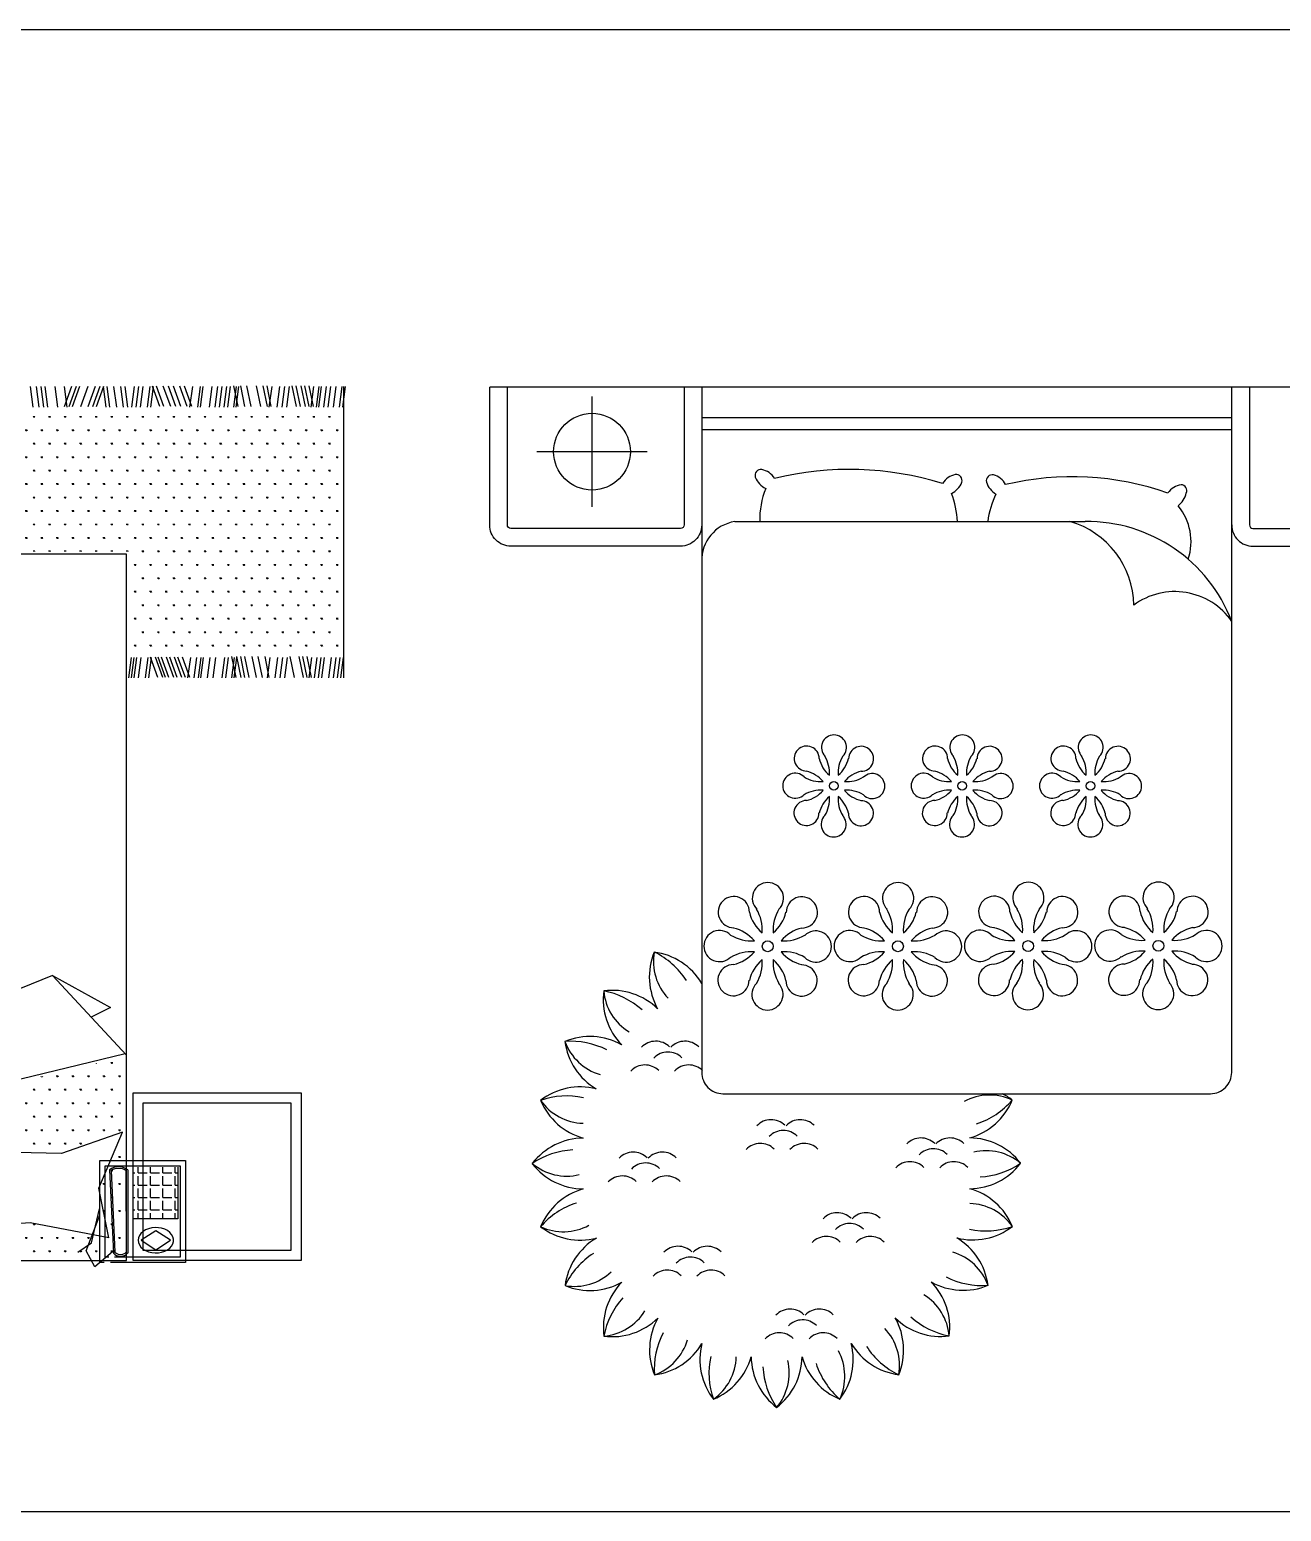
# Model space of a CAD drawing. Header units: millimetres. Extents: x -733 to 20318, y 212 to 20507.
# Drawn here: x 10965 to 14508, y 212 to 4407 of the extents above; entities that cross this region are included whole.
import ezdxf

# ---------------------------------------------------------------- set-up
doc = ezdxf.new("R2010")
doc.units = ezdxf.units.MM
doc.layers.get('0').update_dxf_attribs({"color": 250})
pattern_1 = [(180, (48732.15, 36919.983), (-22, -38.105118), [5.5, -38.5]), (270, (48729.4, 36919.983), (22, -38.105118), [2.75, -73.460235]), (270, (48728.713, 36919.983), (22, -38.105118), [2.2, -74.010235]), (270, (48730.088, 36919.983), (22, -38.105118), [2.2, -74.010235]), (240, (48728.026, 36919.983), (22, -38.105118), [1.76, -42.24]), (300, (48730.776, 36919.983), (44, -2e-08), [1.76, -42.24])]

msp = doc.modelspace()

# ---------------------------------------------------------------- hatches: boundary and pattern name
at = {"true_color": 0x000000}
h = msp.add_hatch(dxfattribs=at)
h.set_pattern_fill('SWAMP', color=18, scale=44, angle=180, style=0)
h.set_pattern_definition(pattern_1)
h.paths.add_polyline_path([(10931.1, 2930), (11246, 2930), (11246, 2634.5), (11853.9, 2634.5), (11853.9, 2637), (11848.5, 3331.3), (10363.8, 3331.3)])
h = msp.add_hatch(dxfattribs=at)
h.set_pattern_fill('SWAMP', color=18, scale=44, angle=180, style=0)
h.set_pattern_definition(pattern_1)
h.paths.add_polyline_path([(10273.3, 1269.4), (10326, 1251.2), (10334, 1249.2), (10444.7, 1274), (10420.1, 1208.4), (10412.5, 1182.6), (10513.3, 1180.4), (10639, 1242), (10632.1, 1287.7), (10908.6, 1232.9), (11050.3, 1226.1), (11226.3, 1285.4), (11226.1, 1284.9), (11227.5, 1285.4), (11194.8, 1208.3), (11160.9, 1125.5), (11170, 1080.8), (11194.3, 977.2), (10984.1, 1025.2), (10906.5, 1025.2), (10842.2, 1020.5), (10687, 943), (10725.6, 1081.5), (10716.3, 1091.1), (10659.8, 1143.6), (10649.2, 1067.1), (10668.7, 956.7), (10431, 1004.6), (10395.3, 1000.2), (10394.4, 1000), (10403.6, 945.2), (10239, 988.6), (10042.5, 952.1), (10054.7, 974.3), (10065.8, 998.2), (9944.1, 1026.4), (9841.9, 976), (9770.5, 938.4), (9770.9, 940.9), (9769.9, 940.5), (9774, 960.3), (9786.5, 1038.9), (9756.8, 1148.4), (9743.1, 1141.6), (9743.1, 922.4), (11235.5, 922.4), (11235.5, 1500)])

# ---------------------------------------------------------------- linework, layer by layer
at = {"color": 18, "true_color": 0x000000}
for p, q in [((-732.8, 4407), (19593.4, 4407)), ((11554.9, 3339.7), (11542.9, 3398.8)), ((11574.6, 3339.7), (11562.6, 3398.8)), ((11592.2, 3339.7), (11580.1, 3398.8)), ((11619.5, 3339.7), (11607.5, 3398.8)), ((11638.2, 3339.7), (11626.1, 3398.8)), ((11649.1, 3339.7), (11637.1, 3398.8)), ((11720.3, 3339.7), (11708.3, 3398.8)), ((11731.3, 3339.7), (11719.2, 3398.8)), ((11745.5, 3339.7), (11733.4, 3398.8)), ((11756.4, 3339.7), (11744.4, 3398.8)), ((11768.5, 3339.7), (11756.4, 3398.8)), ((10966.3, 3396.6), (10974, 3338.6)), ((10983.8, 3396.6), (10991.5, 3338.6)), ((10997, 3396.6), (11004.6, 3338.6)), ((11007.9, 3396.6), (11015.6, 3338.6)), ((11036.4, 3396.6), (11044.1, 3338.6)), ((11062.7, 3396.6), (11070.4, 3338.6)), ((11063.8, 3339.7), (11084.6, 3397.7)), ((11076.9, 3339.7), (11097.7, 3397.7)), ((11086.8, 3339.7), (11107.6, 3397.7)), ((11109.8, 3339.7), (11130.6, 3397.7)), ((11130.6, 3339.7), (11151.4, 3397.7)), ((11143.7, 3339.7), (11164.6, 3397.7)), ((11154.7, 3339.7), (11175.5, 3397.7)), ((11173.3, 3396.6), (11181, 3338.6)), ((11183.2, 3396.6), (11190.8, 3338.6)), ((11202.9, 3396.6), (11210.6, 3338.6)), ((11222.6, 3396.6), (11230.3, 3338.6)), ((11234.6, 3396.6), (11242.3, 3338.6)), ((11261.4, 3396.6), (11253.7, 3338.6)), ((11273.4, 3396.6), (11265.8, 3338.6)), ((11285.5, 3396.6), (11277.8, 3338.6)), ((11305.2, 3396.6), (11297.5, 3338.6)), ((11315.1, 3396.6), (11307.4, 3338.6)), ((11333.7, 3339.7), (11312.9, 3397.7)), ((11344.6, 3339.7), (11323.8, 3397.7)), ((11364.3, 3339.7), (11343.5, 3397.7)), ((11378.6, 3339.7), (11357.8, 3397.7)), ((11392.8, 3339.7), (11372, 3397.7)), ((11411.4, 3339.7), (11390.6, 3397.7)), ((11424.6, 3339.7), (11403.8, 3397.7)), ((11425.7, 3396.6), (11418, 3338.6)), ((11447.6, 3396.6), (11439.9, 3338.6)), ((11455.3, 3396.6), (11447.6, 3338.6)), ((11480.4, 3396.6), (11472.8, 3338.6)), ((11496.9, 3396.6), (11489.2, 3338.6)), ((11508.9, 3396.6), (11501.3, 3338.6)), ((11522.1, 3396.6), (11514.4, 3338.6)), ((11533, 3396.6), (11525.3, 3338.6)), ((11549.4, 3396.6), (11541.8, 3338.6)), ((11556, 3396.6), (11548.3, 3338.6)), ((11650.2, 3396.6), (11642.5, 3338.6)), ((11672.1, 3396.6), (11664.4, 3338.6)), ((11686.3, 3396.6), (11678.7, 3338.6)), ((11699.5, 3396.6), (11691.8, 3338.6)), ((11768.5, 3396.6), (11760.8, 3338.6)), ((11783.8, 3396.6), (11776.2, 3338.6)), ((11790.4, 3396.6), (11782.7, 3338.6)), ((11804.6, 3396.6), (11797, 3338.6)), ((11816.7, 3396.6), (11809, 3338.6)), ((11832, 3396.6), (11824.4, 3338.6)), ((11848.4, 3396.6), (11840.8, 3338.6)), ((11858.3, 3396.6), (11850.6, 3338.6)), ((11853.9, 2572.2), (11853.9, 3396.6)), ((12556.7, 3055.9), (12556.7, 3368.5)), ((12867.2, 3309.4), (14367.2, 3309.4)), ((12867.2, 3274.8), (14367.2, 3274.8)), ((12713, 3212.2), (12400.4, 3212.2)), ((12960.7, 3014.3), (13952.1, 3014.3)), ((11252.4, 2629.8), (11244.8, 2571.8)), ((11260.1, 2629.8), (11252.4, 2571.8)), ((11267.8, 2629.8), (11260.1, 2571.8)), ((11279.8, 2629.8), (11272.2, 2571.8)), ((11299.5, 2629.8), (11291.9, 2571.8)), ((11309.4, 2629.8), (11301.7, 2571.8)), ((11328, 2572.9), (11307.2, 2630.9)), ((11342.2, 2572.9), (11321.4, 2630.9)), ((11349.9, 2572.9), (11329.1, 2630.9)), ((11358.7, 2572.9), (11337.9, 2630.9)), ((11372.9, 2572.9), (11352.1, 2630.9)), ((11382.8, 2572.9), (11362, 2630.9)), ((11395.9, 2572.9), (11375.1, 2630.9)), ((11405.8, 2572.9), (11385, 2630.9)), ((11418.9, 2572.9), (11398.1, 2630.9)), ((11420, 2629.8), (11412.3, 2571.8)), ((11437.5, 2629.8), (11429.9, 2571.8)), ((11449.6, 2629.8), (11441.9, 2571.8)), ((11456.2, 2629.8), (11448.5, 2571.8)), ((11474.8, 2629.8), (11467.1, 2571.8)), ((11491.2, 2629.8), (11483.5, 2571.8)), ((11516.4, 2629.8), (11508.7, 2571.8)), ((11527.3, 2629.8), (11519.7, 2571.8)), ((11543.8, 2629.8), (11536.1, 2571.8)), ((11549.2, 2572.9), (11537.2, 2632)), ((11550.3, 2629.8), (11542.7, 2571.8)), ((11563.5, 2572.9), (11551.4, 2632)), ((11574.4, 2572.9), (11562.4, 2632)), ((11586.5, 2572.9), (11574.4, 2632)), ((11607.3, 2572.9), (11595.2, 2632)), ((11623.7, 2572.9), (11611.7, 2632)), ((11643.4, 2572.9), (11631.4, 2632)), ((11644.5, 2629.8), (11636.9, 2571.8)), ((11666.4, 2629.8), (11658.8, 2571.8)), ((11680.7, 2629.8), (11673, 2571.8)), ((11693.8, 2629.8), (11686.2, 2571.8)), ((11714.6, 2572.9), (11702.6, 2632)), ((11739.8, 2572.9), (11727.8, 2632)), ((11750.8, 2572.9), (11738.7, 2632)), ((11762.8, 2572.9), (11750.8, 2632)), ((11762.8, 2629.8), (11755.2, 2571.8)), ((11778.2, 2629.8), (11770.5, 2571.8)), ((11789.1, 2629.8), (11781.4, 2571.8)), ((11799, 2629.8), (11791.3, 2571.8)), ((11818.7, 2629.8), (11811, 2571.8)), ((11831.8, 2629.8), (11824.2, 2571.8)), ((11842.8, 2629.8), (11835.1, 2571.8)), ((11852.6, 2629.8), (11845, 2571.8)), ((11029.8, 1729.2), (9738.8, 1203.5)), ((11029.8, 1729.2), (11194.2, 1638.9)), ((11239.2, 1503.3), (11029.8, 1729.2)), ((11194.2, 1638.9), (11139.1, 1611.3)), ((11235.4, 1507.4), (9738.8, 1146)), ((11227.5, 1285.4), (11055.2, 1225.6)), ((11160.5, 1127.6), (11227.5, 1285.4)), ((11055.2, 1225.6), (10925.9, 1228)), ((11163.7, 1205.1), (11405.8, 1205.1)), ((11163.7, 916.9), (11163.7, 1205.1)), ((11178.7, 1190.1), (11390.8, 1190.1)), ((11178.7, 931.9), (11178.7, 1190.1)), ((11190.9, 1179), (11202.3, 942.8)), ((11196.2, 1176.8), (11206.2, 946)), ((11237.5, 1176.9), (11238.6, 945.9)), ((11242.6, 1179.3), (11242.6, 942.8)), ((11271.9, 1170.8), (11271.9, 1186.6)), ((11306.9, 1170.8), (11306.9, 1186.6)), ((11341.8, 1170.8), (11341.8, 1186.6)), ((11376.7, 1170.8), (11376.7, 1186.6)), ((11384.8, 1186.6), (11384.8, 1040.2)), ((11390.8, 1190.1), (11390.8, 931.9)), ((11405.8, 1205.1), (11405.8, 916.9)), ((11258, 1170.8), (11262.4, 1170.8)), ((11258, 1135.9), (11262.4, 1135.9)), ((11271.9, 1170.8), (11297.3, 1170.8)), ((11271.9, 1135.9), (11271.9, 1161.3)), ((11271.9, 1135.9), (11297.3, 1135.9)), ((11306.9, 1170.8), (11332.3, 1170.8)), ((11306.9, 1135.9), (11306.9, 1161.3)), ((11306.9, 1135.9), (11332.3, 1135.9)), ((11341.8, 1170.8), (11367.2, 1170.8)), ((11341.8, 1135.9), (11341.8, 1161.3)), ((11341.8, 1135.9), (11367.2, 1135.9)), ((11376.7, 1170.8), (11384.8, 1170.8)), ((11376.7, 1135.9), (11376.7, 1161.3)), ((11376.7, 1135.9), (11384.8, 1135.9)), ((11189.2, 986.5), (11160.5, 1127.6)), ((11258, 1100.9), (11262.4, 1100.9)), ((11271.9, 1100.9), (11271.9, 1126.3)), ((11271.9, 1100.9), (11297.3, 1100.9)), ((11271.9, 1066), (11271.9, 1091.4)), ((11306.9, 1100.9), (11306.9, 1126.3)), ((11306.9, 1100.9), (11332.3, 1100.9)), ((11306.9, 1066), (11306.9, 1091.4)), ((11341.8, 1100.9), (11341.8, 1126.3)), ((11341.8, 1100.9), (11367.2, 1100.9)), ((11341.8, 1066), (11341.8, 1091.4)), ((11376.7, 1100.9), (11376.7, 1126.3)), ((11376.7, 1100.9), (11384.8, 1100.9)), ((11376.7, 1066), (11376.7, 1091.4)), ((11139.8, 972.6), (11163, 1068.9)), ((11258, 1066), (11262.4, 1066)), ((11271.9, 1066), (11297.3, 1066)), ((11271.9, 1040.2), (11271.9, 1056.5)), ((11306.9, 1066), (11332.3, 1066)), ((11306.9, 1040.2), (11306.9, 1056.5)), ((11341.8, 1066), (11367.2, 1066)), ((11341.8, 1040.2), (11341.8, 1056.5)), ((11376.7, 1066), (11384.8, 1066)), ((11376.7, 1040.2), (11376.7, 1056.5)), ((10966.6, 1029.5), (10835, 1020)), ((11189.2, 986.5), (10966.6, 1029.5)), ((11384.8, 1040.2), (11258, 1040.2)), ((11293.3, 1009), (11286.1, 1004.5)), ((11301.5, 1012.4), (11293.3, 1009)), ((11310.5, 1014.7), (11301.5, 1012.4)), ((11320, 1015.7), (11310.5, 1014.7)), ((11329.5, 1015.3), (11320, 1015.7)), ((11338.7, 1013.7), (11329.5, 1015.3)), ((11347.4, 1010.9), (11338.7, 1013.7)), ((11355.2, 1006.9), (11347.4, 1010.9)), ((11361.7, 1001.9), (11355.2, 1006.9)), ((11273.1, 986.5), (11272.2, 979.7)), ((11272.2, 979.7), (11273.1, 972.9)), ((11275.8, 993.1), (11273.1, 986.5)), ((11273.1, 972.9), (11275.8, 966.3)), ((11280.2, 999.2), (11275.8, 993.1)), ((11275.8, 966.3), (11280.2, 960.2)), ((11286.1, 1004.5), (11280.2, 999.2)), ((11322.3, 1006.7), (11281.2, 979.7)), ((11281.2, 979.7), (11322.3, 952.7)), ((11363.5, 979.7), (11322.3, 1006.7)), ((11322.3, 952.7), (11363.5, 979.7)), ((11366.9, 996.2), (11361.7, 1001.9)), ((11370.4, 989.8), (11366.9, 996.2)), ((11366.9, 963.2), (11370.4, 969.5)), ((11372.2, 983.1), (11370.4, 989.8)), ((11370.4, 969.5), (11372.2, 976.3)), ((11372.2, 976.3), (11372.2, 983.1)), ((11188.8, 931.9), (11178.7, 931.9)), ((11390.8, 931.9), (11205.7, 931.9)), ((11280.2, 960.2), (11286.1, 954.8)), ((11286.1, 954.8), (11293.3, 950.4)), ((11293.3, 950.4), (11301.5, 946.9)), ((11301.5, 946.9), (11310.5, 944.7)), ((11310.5, 944.7), (11320, 943.7)), ((11320, 943.7), (11329.5, 944.1)), ((11329.5, 944.1), (11338.7, 945.7)), ((11338.7, 945.7), (11347.4, 948.5)), ((11347.4, 948.5), (11355.2, 952.5)), ((11355.2, 952.5), (11361.7, 957.4)), ((11361.7, 957.4), (11366.9, 963.2)), ((11175.9, 916.9), (11163.7, 916.9)), ((11405.8, 916.9), (11194.4, 916.9)), ((-732.8, 212.2), (19593.4, 212.2))]:
    msp.add_line(p, q, dxfattribs=at)
at = {"color": 18, "true_color": 0x000000, "extrusion": (0, 0, -1)}
for p, q in [((11124.9, 950), (11163.7, 1050.3)), ((11101.7, 946.4), (11139.8, 972.6)), ((11149.4, 904.5), (11124.9, 950)), ((11199.6, 946.8), (11149.4, 904.5))]:
    msp.add_line(p, q, dxfattribs=at)
at = {"color": 18, "true_color": 0x000000}
for points in [[(12867.2, 3004.7, -0.414214), (12807.2, 2944.7), (12327.2, 2944.7, -0.414214), (12267.2, 3004.7), (12267.2, 3394.7)], [(12817.2, 3394.7), (12817.2, 3004.7, -0.414214), (12807.2, 2994.7), (12327.2, 2994.7, -0.414214), (12317.2, 3004.7), (12317.2, 3394.7)], [(12867.2, 3394.7), (12867.2, 1454.7, 0.414214), (12927.2, 1394.7), (14307.2, 1394.7, 0.414214), (14367.2, 1454.7), (14367.2, 3394.7)], [(14367.2, 3004.7, 0.414214), (14427.2, 2944.7), (14907.2, 2944.7, 0.414214), (14967.2, 3004.7), (14967.2, 3394.7)], [(14417.2, 3394.7), (14417.2, 3004.7, 0.414214), (14427.2, 2994.7), (14907.2, 2994.7, 0.414214), (14917.2, 3004.7), (14917.2, 3394.7)]]:
    msp.add_lwpolyline(points, format="xyb", dxfattribs=at)
msp.add_lwpolyline([(14967.2, 3394.7), (12267.2, 3394.7)], dxfattribs=at)
for points in [[(11239.2, 2922.2), (9739.2, 2922.2), (9739.2, 922.2), (11239.2, 922.2)], [(11733.3, 1397.2), (11733.3, 922.2), (11258.3, 922.2), (11258.3, 1397.2)], [(11704.8, 1368.7), (11704.8, 950.7), (11286.8, 950.7), (11286.8, 1368.7)]]:
    msp.add_lwpolyline(points, close=True, dxfattribs=at)
for centre, radius in [((12556.7, 3212.2), 108.6), ((13241, 2266), 12.3), ((13604.3, 2266), 12.3), ((13967.6, 2266), 12.3), ((13053.9, 1811.9), 15.3), ((13422.5, 1811.9), 15.3), ((13791, 1812.6), 15.3), ((14159.6, 1813.3), 15.3)]:
    msp.add_circle(centre, radius, dxfattribs=at)
for centre, radius, start, end in [((13035.4, 3144.4), 17.4, 83.7103, 195.6664), ((13025.6, 3106.4), 56.6, 32.4293, 78.0941), ((13285.1, 2259.8), 902.1, 73.0053, 103.5729), ((13596.5, 3092.2), 56.6, 101.9059, 147.5707), ((13586.8, 3130.2), 17.4, 344.3336, 96.2897), ((13689.8, 3129.5), 17.4, 79.3137, 191.2697), ((13677.2, 3092.4), 56.6, 28.0326, 73.6974), ((13077.4, 3165), 64, 203.2519, 242.9159), ((13271.5, 3018.9), 240.3, 158.2391, 181.0833), ((13544.7, 3150.8), 64, 297.0841, 336.7481), ((13733.3, 3146.8), 64, 198.8553, 238.5192), ((13916.4, 2324.2), 817, 70.6855, 103.3996), ((14232.6, 3063.5), 55.9, 98.8576, 145.3867), ((14223.6, 3102.2), 16.5, 334.9199, 88.6555), ((13350.7, 3004.7), 240.3, 2.3032, 21.7609), ((13915.5, 2986.3), 240.3, 153.8424, 173.3001), ((14170.9, 3112.2), 69.7, 309.7926, 345.8962), ((14093.5, 2957.4), 158.6, 341.743, 39.6597), ((12977.8, 2905), 110.7, 98.8875, 181.7966), ((13840.9, 2774.9), 249, 0.6807, 74.0376), ((13957.5, 2576.1), 438.3, 20.8225, 90.7168), ((14206.2, 2620.1), 196, 34.7699, 126.3993), ((13241.5, 2375), 35.4, 314.8874, 225.0355), ((13604.8, 2375), 35.4, 314.8874, 225.0355), ((13968.1, 2375), 35.4, 314.8874, 225.0355), ((13164.3, 2343.4), 35.4, 359.8874, 270.2992), ((13140, 2303.3), 88.8, 355.3935, 31.6919), ((13342, 2303.3), 88.8, 148.3081, 184.6065), ((13318.4, 2342.7), 35.4, 269.8874, 180.0583), ((13527.6, 2343.4), 35.4, 359.8874, 270.2992), ((13503.3, 2303.3), 88.8, 355.3935, 31.6919), ((13705.3, 2303.3), 88.8, 148.3081, 184.6065), ((13681.8, 2342.7), 35.4, 269.8874, 180.0583), ((13890.9, 2343.4), 35.4, 359.8874, 270.2992), ((13866.6, 2303.3), 88.8, 355.3935, 31.6919), ((14068.6, 2303.3), 88.8, 148.3081, 184.6065), ((14045.1, 2342.7), 35.4, 269.8874, 180.0583), ((13143.2, 2220.9), 88.8, 40.3935, 76.6919), ((13286, 2363.8), 88.8, 193.3081, 229.6065), ((13196, 2363.8), 88.8, 310.3935, 346.6919), ((13338.8, 2220.9), 88.8, 103.3081, 139.6065), ((13506.5, 2220.9), 88.8, 40.3935, 76.6919), ((13649.3, 2363.8), 88.8, 193.3081, 229.6065), ((13559.3, 2363.8), 88.8, 310.3935, 346.6919), ((13702.1, 2220.9), 88.8, 103.3081, 139.6065), ((13869.8, 2220.9), 88.8, 40.3935, 76.6919), ((14012.6, 2363.8), 88.8, 193.3081, 229.6065), ((13922.6, 2363.8), 88.8, 310.3935, 346.6919), ((14065.4, 2220.9), 88.8, 103.3081, 139.6065), ((13132, 2266.5), 35.4, 44.8874, 315.2764), ((13203.7, 2366.9), 88.8, 238.3081, 274.6065), ((13278.3, 2366.9), 88.8, 265.3935, 301.6919), ((13350, 2265.5), 35.4, 224.8874, 135.0812), ((13495.3, 2266.5), 35.4, 44.8874, 315.2764), ((13567, 2366.9), 88.8, 238.3081, 274.6065), ((13641.6, 2366.9), 88.8, 265.3935, 301.6919), ((13713.3, 2265.5), 35.4, 224.8874, 135.0812), ((13858.6, 2266.5), 35.4, 44.8874, 315.2764), ((13930.3, 2366.9), 88.8, 238.3081, 274.6065), ((14004.9, 2366.9), 88.8, 265.3935, 301.6919), ((14076.6, 2265.5), 35.4, 224.8874, 135.0812), ((13163.6, 2189.2), 35.4, 89.8874, 0.2536), ((13203.7, 2165), 88.8, 85.3935, 121.6919), ((13143.2, 2311), 88.8, 283.3081, 319.6065), ((13286, 2168.2), 88.8, 130.3935, 166.6919), ((13140, 2228.6), 88.8, 328.3081, 4.6065), ((13342, 2228.6), 88.8, 175.3935, 211.6919), ((13196, 2168.2), 88.8, 13.3081, 49.6065), ((13278.3, 2165), 88.8, 58.3081, 94.6065), ((13338.8, 2311), 88.8, 220.3935, 256.6919), ((13317.7, 2188.5), 35.4, 179.8874, 90.104), ((13526.9, 2189.2), 35.4, 89.8874, 0.2536), ((13567, 2165), 88.8, 85.3935, 121.6919), ((13506.5, 2311), 88.8, 283.3081, 319.6065), ((13649.3, 2168.2), 88.8, 130.3935, 166.6919), ((13503.3, 2228.6), 88.8, 328.3081, 4.6065), ((13705.3, 2228.6), 88.8, 175.3935, 211.6919), ((13559.3, 2168.2), 88.8, 13.3081, 49.6065), ((13641.6, 2165), 88.8, 58.3081, 94.6065), ((13702.1, 2311), 88.8, 220.3935, 256.6919), ((13681.8, 2189.2), 35.4, 314.2031, 90.1126), ((13890.2, 2189.2), 35.4, 89.8874, 0.2536), ((13930.3, 2165), 88.8, 85.3935, 121.6919), ((13869.8, 2311), 88.8, 283.3081, 319.6065), ((14012.6, 2168.2), 88.8, 130.3935, 166.6919), ((13866.6, 2228.6), 88.8, 328.3081, 4.6065), ((14068.6, 2228.6), 88.8, 175.3935, 211.6919), ((13922.6, 2168.2), 88.8, 13.3081, 49.6065), ((14004.9, 2165), 88.8, 58.3081, 94.6065), ((14065.4, 2311), 88.8, 220.3935, 256.6919), ((14044.4, 2188.5), 35.4, 179.8874, 90.104), ((13240.5, 2157), 35.4, 134.8874, 45.1268), ((13603.8, 2157), 35.4, 134.8874, 45.1268), ((13681.1, 2188.5), 35.4, 179.8874, 315.7969), ((13967.1, 2157), 35.4, 134.8874, 45.1268), ((13054.5, 1948.2), 44.2, 314.8874, 225.0355), ((13423.1, 1948.2), 44.2, 314.8874, 225.0355), ((13791.7, 1948.9), 44.2, 314.8874, 225.0355), ((14160.2, 1949.6), 44.2, 314.8874, 225.0355), ((12958, 1908.7), 44.2, 359.8874, 270.2992), ((13150.7, 1907.9), 44.2, 269.8874, 180.0583), ((13326.6, 1908.7), 44.2, 359.8874, 270.2992), ((13519.3, 1907.9), 44.2, 269.8874, 180.0583), ((13695.1, 1909.4), 44.2, 359.8874, 270.2992), ((13887.8, 1908.6), 44.2, 269.8874, 180.0583), ((14063.7, 1910.1), 44.2, 359.8874, 270.2992), ((14256.4, 1909.3), 44.2, 269.8874, 180.0583), ((13110.2, 1934.2), 111, 193.3081, 229.6065), ((12927.7, 1858.6), 111, 355.3935, 31.6919), ((13180.2, 1858.6), 111, 148.3081, 184.6065), ((12997.7, 1934.2), 111, 310.3935, 346.6919), ((13478.8, 1934.2), 111, 193.3081, 229.6065), ((13296.3, 1858.6), 111, 355.3935, 31.6919), ((13548.7, 1858.6), 111, 148.3081, 184.6065), ((13366.2, 1934.2), 111, 310.3935, 346.6919), ((13847.3, 1934.9), 111, 193.3081, 229.6065), ((13664.8, 1859.3), 111, 355.3935, 31.6919), ((13917.3, 1859.3), 111, 148.3081, 184.6065), ((13734.8, 1934.9), 111, 310.3935, 346.6919), ((14215.9, 1935.6), 111, 193.3081, 229.6065), ((14033.4, 1860), 111, 355.3935, 31.6919), ((14285.8, 1860), 111, 148.3081, 184.6065), ((14103.3, 1935.6), 111, 310.3935, 346.6919), ((12917.7, 1812.6), 44.2, 44.8874, 315.2764), ((12931.7, 1755.7), 111, 40.3935, 76.6919), ((13176.2, 1755.7), 111, 103.3081, 139.6065), ((13190.2, 1811.3), 44.2, 224.8874, 135.0812), ((13286.2, 1812.6), 44.2, 44.8874, 315.2764), ((13300.2, 1755.7), 111, 40.3935, 76.6919), ((13544.7, 1755.7), 111, 103.3081, 139.6065), ((13558.7, 1811.3), 44.2, 224.8874, 135.0812), ((13654.8, 1813.3), 44.2, 44.8874, 315.2764), ((13668.8, 1756.4), 111, 40.3935, 76.6919), ((13913.3, 1756.4), 111, 103.3081, 139.6065), ((13927.3, 1812), 44.2, 224.8874, 135.0812), ((14023.3, 1814), 44.2, 44.8874, 315.2764), ((14037.4, 1757.1), 111, 40.3935, 76.6919), ((14281.8, 1757.1), 111, 103.3081, 139.6065), ((14295.9, 1812.7), 44.2, 224.8874, 135.0812), ((13007.3, 1938.2), 111, 238.3081, 274.6065), ((13100.6, 1938.2), 111, 265.3935, 301.6919), ((13375.8, 1938.2), 111, 238.3081, 274.6065), ((13469.1, 1938.2), 111, 265.3935, 301.6919), ((13744.4, 1938.9), 111, 238.3081, 274.6065), ((13837.7, 1938.9), 111, 265.3935, 301.6919), ((14113, 1939.6), 111, 238.3081, 274.6065), ((14206.3, 1939.6), 111, 265.3935, 301.6919), ((12903.1, 1725.2), 184.2, 157.5466, 209.33), ((12882.7, 1769.2), 152.2, 170.0134, 223.3554), ((12708.9, 1612.9), 184.2, 30.7409, 82.5243), ((12635.6, 1593.5), 224.2, 32.8948, 64.3002), ((13007.3, 1685.7), 111, 85.3935, 121.6919), ((12931.7, 1868.2), 111, 283.3081, 319.6065), ((13110.2, 1689.7), 111, 130.3935, 166.6919), ((12927.7, 1765.3), 111, 328.3081, 4.6065), ((13180.2, 1765.3), 111, 175.3935, 211.6919), ((12997.7, 1689.7), 111, 13.3081, 49.6065), ((13100.6, 1685.7), 111, 58.3081, 94.6065), ((13176.2, 1868.2), 111, 220.3935, 256.6919), ((13375.8, 1685.7), 111, 85.3935, 121.6919), ((13300.2, 1868.2), 111, 283.3081, 319.6065), ((13478.8, 1689.7), 111, 130.3935, 166.6919), ((13296.3, 1765.3), 111, 328.3081, 4.6065), ((13548.7, 1765.3), 111, 175.3935, 211.6919), ((13366.2, 1689.7), 111, 13.3081, 49.6065), ((13469.1, 1685.7), 111, 58.3081, 94.6065), ((13544.7, 1868.2), 111, 220.3935, 256.6919), ((13744.4, 1686.4), 111, 85.3935, 121.6919), ((13668.8, 1868.9), 111, 283.3081, 319.6065), ((13847.3, 1690.4), 111, 130.3935, 166.6919), ((13664.8, 1766), 111, 328.3081, 4.6065), ((13917.3, 1766), 111, 175.3935, 211.6919), ((13734.8, 1690.4), 111, 13.3081, 49.6065), ((13837.7, 1686.4), 111, 58.3081, 94.6065), ((13913.3, 1868.9), 111, 220.3935, 256.6919), ((14113, 1687.1), 111, 85.3935, 121.6919), ((14037.4, 1869.6), 111, 283.3081, 319.6065), ((14215.9, 1691.1), 111, 130.3935, 166.6919), ((14033.4, 1766.7), 111, 328.3081, 4.6065), ((14285.8, 1766.7), 111, 175.3935, 211.6919), ((14103.3, 1691.1), 111, 13.3081, 49.6065), ((14206.3, 1687.1), 111, 58.3081, 94.6065), ((14281.8, 1869.6), 111, 220.3935, 256.6919), ((12957.1, 1716), 44.2, 89.8874, 0.2536), ((13149.8, 1715.2), 44.2, 179.8874, 90.104), ((13325.7, 1716), 44.2, 89.8874, 0.2536), ((13518.4, 1715.2), 44.2, 179.8874, 90.104), ((13694.3, 1716.7), 44.2, 89.8874, 0.2536), ((13887, 1715.9), 44.2, 179.8874, 90.104), ((14062.8, 1717.4), 44.2, 89.8874, 0.2536), ((14255.5, 1716.6), 44.2, 179.8874, 90.104), ((12772.5, 1661.8), 184.2, 172.5466, 224.33), ((12613.9, 1503), 184.2, 45.7409, 97.5243), ((12548.1, 1465.3), 224.2, 47.8948, 79.3002), ((12741.4, 1699), 152.2, 185.0134, 238.3554), ((13053.3, 1675.7), 44.2, 134.8874, 45.1268), ((13421.9, 1675.7), 44.2, 134.8874, 45.1268), ((13790.4, 1676.4), 44.2, 134.8874, 45.1268), ((14159, 1677.1), 44.2, 134.8874, 45.1268), ((12550.6, 1372.3), 184.2, 60.741, 112.5243), ((12496.8, 1318.9), 224.2, 62.8948, 94.3002), ((12662.7, 1566.7), 184.2, 187.5466, 239.33), ((12623, 1594.6), 152.2, 200.0134, 253.3554), ((12737, 1487.4), 55.8, 45.542, 136.0394), ((12772, 1456.8), 55.8, 45.542, 136.0394), ((12819.6, 1487.4), 55.8, 45.542, 136.0394), ((12706.4, 1420.1), 55.8, 45.542, 136.0394), ((12830.5, 1420.1), 55.8, 45.542, 136.0394), ((12523.3, 1229.6), 184.2, 75.7409, 127.5243), ((12485.2, 1164.1), 224.2, 77.8948, 109.3002), ((13681.9, 1238.6), 152.2, 65.0134, 118.3554), ((13634.2, 1230.3), 184.2, 52.5466, 63.1663), ((12581.3, 1446.4), 184.2, 202.5466, 254.33), ((12535.8, 1463.1), 152.2, 215.0134, 268.3554), ((13575.9, 1447), 184.2, 285.7409, 337.5243), ((13576.2, 1522.8), 224.2, 287.8948, 319.3002), ((13063.6, 1265.3), 55.8, 45.542, 136.0394), ((13146.2, 1265.3), 55.8, 45.542, 136.0394), ((12533.9, 1084.8), 184.2, 90.7409, 142.5243), ((13098.6, 1234.7), 55.8, 45.542, 136.0394), ((13487.5, 1213.6), 55.8, 45.542, 136.0394), ((13570.1, 1213.6), 55.8, 45.542, 136.0394), ((13623.8, 1085.4), 184.2, 37.5466, 89.33), ((12514, 1011.6), 224.2, 92.8948, 124.3002), ((12673.6, 1173.3), 55.8, 45.542, 136.0394), ((12756.2, 1173.3), 55.8, 45.542, 136.0394), ((13033, 1198), 55.8, 45.542, 136.0394), ((13157.1, 1198), 55.8, 45.542, 136.0394), ((13522.5, 1182.9), 55.8, 45.542, 136.0394), ((13672, 1081.1), 152.2, 50.0134, 103.3554), ((11216.9, 1147.2), 41.1, 51.272, 129.2626), ((11216.9, 1147.2), 36.1, 55.3232, 125.0164), ((12485.5, 1313.5), 152.2, 230.0134, 283.3554), ((12533.7, 1309.1), 184.2, 217.5466, 269.33), ((12708.6, 1142.7), 55.8, 45.542, 136.0394), ((13456.9, 1146.3), 55.8, 45.542, 136.0394), ((13581, 1146.3), 55.8, 45.542, 136.0394), ((13623.6, 1309.8), 184.2, 270.7409, 322.5243), ((13643.5, 1382.9), 224.2, 272.8948, 304.3002), ((12643, 1106), 55.8, 45.542, 136.0394), ((12767.1, 1106), 55.8, 45.542, 136.0394), ((12581.6, 947.6), 184.2, 105.7409, 157.5243), ((13576.3, 948.2), 184.2, 22.5466, 74.33), ((12581.3, 871.8), 224.2, 107.8948, 139.3002), ((13250.7, 1002), 55.8, 45.542, 136.0394), ((13333.2, 1002), 55.8, 45.542, 136.0394), ((13621.8, 931.5), 152.2, 35.0134, 88.3554), ((12475.6, 1156), 152.2, 245.0134, 298.3554), ((12523.4, 1164.3), 184.2, 232.5466, 284.33), ((13285.7, 971.3), 55.8, 45.542, 136.0394), ((13634.2, 1165), 184.2, 255.7409, 307.5243), ((13672.3, 1230.4), 224.2, 257.8948, 289.3002), ((12663.1, 827.4), 184.2, 120.7409, 172.5243), ((13220.1, 934.7), 55.8, 45.542, 136.0394), ((13344.2, 934.7), 55.8, 45.542, 136.0394), ((13494.8, 827.9), 184.2, 7.5466, 59.33), ((11222.4, 961.8), 27.7, 223.2315, 316.68), ((11222.4, 961.8), 22.7, 224.2266, 315.3863), ((12682.5, 754.1), 224.2, 122.8948, 154.3002), ((12800.4, 906.8), 55.8, 45.542, 136.0394), ((12835.4, 876.2), 55.8, 45.542, 136.0394), ((12883, 906.8), 55.8, 45.542, 136.0394), ((13534.5, 800), 152.2, 20.0134, 73.3554), ((12506.9, 1001.3), 152.2, 260.0134, 313.3554), ((12769.8, 839.5), 55.8, 45.542, 136.0394), ((12893.9, 839.5), 55.8, 45.542, 136.0394), ((12550.8, 1021.6), 184.2, 247.5466, 299.33), ((12773, 732.4), 184.2, 135.741, 187.5243), ((13606.9, 1022.3), 184.2, 240.741, 292.5243), ((13385, 732.8), 184.2, 352.5466, 44.33), ((13660.7, 1075.7), 224.2, 242.8948, 274.3002), ((12810.7, 666.7), 224.2, 137.8948, 169.3002), ((13416.1, 695.6), 152.2, 5.0134, 58.3554), ((12577.1, 859.9), 152.2, 275.0134, 328.3554), ((12614.3, 891), 184.2, 262.5466, 314.33), ((12903.8, 669.1), 184.2, 150.741, 202.5243), ((13117.5, 729.1), 55.8, 45.542, 136.0394), ((13200.1, 729.1), 55.8, 45.542, 136.0394), ((13254.4, 669.4), 184.2, 337.5466, 29.33), ((13543.6, 891.6), 184.2, 225.7409, 277.5243), ((13609.4, 929.2), 224.2, 227.8948, 259.3002), ((12957.2, 615.4), 224.2, 152.8948, 184.3002), ((13086.9, 661.8), 55.8, 45.542, 136.0394), ((13152.5, 698.5), 55.8, 45.542, 136.0394), ((13211, 661.8), 55.8, 45.542, 136.0394), ((13274.8, 625.4), 152.2, 350.0134, 43.3554), ((12681.5, 741.6), 152.2, 290.0134, 343.3554), ((12709.4, 781.2), 184.2, 277.5466, 329.33), ((13046.4, 641.9), 184.2, 165.7409, 217.5243), ((13111.8, 641.9), 184.2, 322.5466, 14.33), ((13448.6, 781.7), 184.2, 210.7409, 262.5243), ((13521.9, 801), 224.2, 212.8948, 244.3002), ((13111.9, 603.7), 224.2, 167.8948, 199.3002), ((12829.7, 699.8), 184.2, 292.5466, 344.33), ((12813, 654.3), 152.2, 305.0134, 358.3554), ((13191.3, 652.4), 184.2, 180.7409, 232.5243), ((12966.9, 652.3), 184.2, 307.5466, 359.33), ((12962.6, 604), 152.2, 320.0134, 13.3554), ((13328.5, 700.1), 184.2, 195.741, 247.5243), ((13404.2, 699.8), 224.2, 197.8948, 229.3002), ((13120.1, 594.1), 152.2, 335.0134, 28.3554), ((13264.4, 632.5), 224.2, 182.8948, 214.3002)]:
    msp.add_arc(centre, radius, start, end, dxfattribs=at)

doc.saveas('drawing.dxf')
